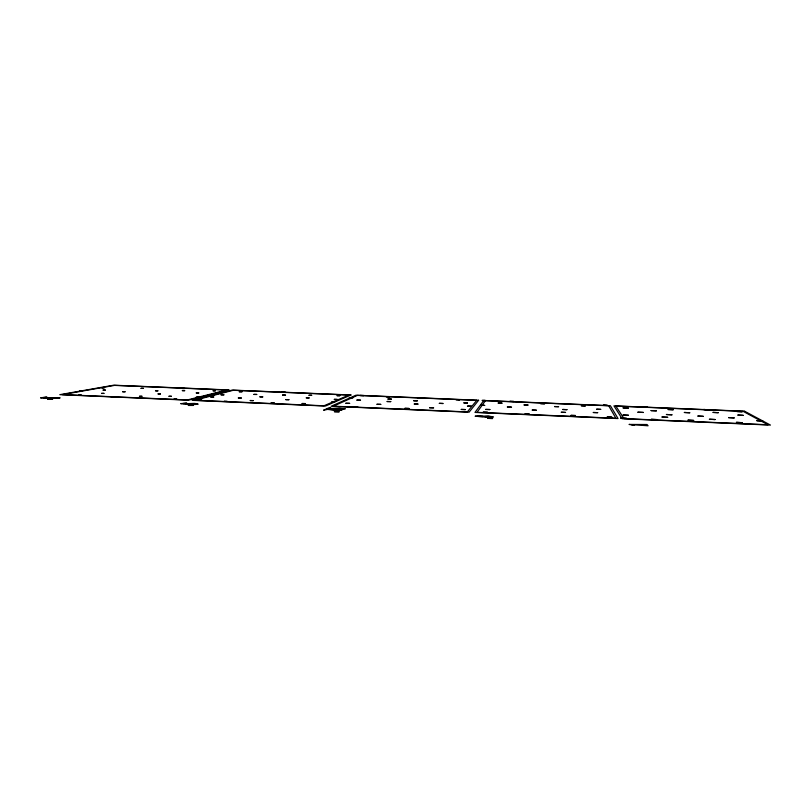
<?xml version="1.0" encoding="UTF-8"?>
<svg xmlns="http://www.w3.org/2000/svg" width="811" height="811" viewBox="0 0 811 811"><rect width="100%" height="100%" fill="white"/><g stroke="black" fill="none" stroke-linecap="round" stroke-linejoin="round"><path stroke-width="1.22" d="M196.414 404L196.272 404.06A7.917 0.75 0.6 0 1 195.978 404.131L191.903 404.284A15.348 1.45 0.6 0 1 191.224 404.253L189.247 403.848A7.907 0.75 0.6 0 1 189.541 403.766L193.606 403.625A15.703 1.51 0.6 0 1 194.275 403.645L196.465 403.908M527.971 405.054L523.896 404.902L527.971 405.034M418.03 398.089L421.69 398.191L418.101 398.13M413.722 400.735L417.483 400.837L413.792 400.786M507.382 406.95L511.559 407.132L507.402 406.99M600.687 409.403L596.521 409.21L600.708 409.362M492.53 418.588L487.746 418.385M259.885 396.812L262.936 396.883L259.956 396.863M253.204 400.644L250.052 400.543L253.214 400.593M487.746 418.273L492.581 418.435M471.343 406.23L467.46 406.068L471.373 406.189M363.683 395.575L360.125 395.494L363.713 395.545M339.079 411.836L334.304 411.674L339.099 411.724M352.927 397.735L349.237 397.633L352.957 397.704M188.355 405.378L193.251 405.368M193.241 405.449L188.365 405.459M241.972 391.764L239.093 391.723L241.992 391.733M122.694 391.733L125.269 391.754L122.714 391.764M47.606 399.306L52.654 399.235L47.626 399.367M334.304 399.347L337.346 399.448L334.325 399.387M339.799 395.717L336.93 395.646L339.819 395.677M221.038 394.775L224.079 394.815L221.058 394.815M210.748 396.944L213.871 396.984L210.759 396.984M101.497 393.386L104.143 393.406L101.537 393.436M302.118 403.513L305.321 403.584L302.128 403.554M198.736 397.228L196.15 397.187L198.746 397.177M196.333 392.94L198.766 392.95M196.262 392.889L198.736 392.909M79.508 391.186L82.124 391.226L79.59 391.237M171.395 396.315L168.8 396.295L171.395 396.285M182.353 390.608L184.807 390.659L182.384 390.638M282.623 395.008L285.573 395.069L282.623 395.048M282.269 391.987L285.127 392.078L282.299 392.027M139.472 396.295L142.128 396.315L139.482 396.336M141.073 388.368L143.506 388.357M141.063 388.327L143.476 388.388M187.858 403.645L194.032 403.422A21.603 2.078 0.6 0 1 195.046 403.462L198.198 404.111A10.705 1.014 0.6 0 1 197.874 404.202L194.964 404.496A5.596 0.527 0.6 0 1 193.038 404.507L180.721 403.645L186.794 403.128L183.154 403.493A8.749 0.831 0.6 0 0 182.931 403.543L188.03 404.071L187.382 403.908A6.133 0.588 0.6 0 1 187.919 403.645M632.256 425.177L634.557 425.197L631.84 424.569L648.111 425.795L647.066 424.518L629.042 424.437A6.478 0.659 2.9 0 1 632.418 425.187M328.11 409.2L326.002 409.109L323.559 410.204L327.674 409.403A30.646 3.001 1.4 0 0 333.534 410.031A51.904 4.988 1.5 0 0 337.417 410.315L341.857 410.376A44.686 4.308 1.4 0 1 334.882 409.89A41.148 3.984 1.5 0 1 328.161 409.2M491.527 416.793L491.527 416.813A11.983 1.216 2.1 0 1 491.476 416.915L488.425 417.118A19.2 1.926 2.2 0 1 487.624 417.077L484.937 416.702A11.81 1.206 2.2 0 1 484.988 416.53L488.06 416.327A19.758 2.038 2.2 0 1 488.861 416.367L491.527 416.793M607.287 416.935L611.818 417.178L607.287 416.935M718.252 412.667L712.879 412.404L718.252 412.698M489.885 409.525L485.607 409.413L489.885 409.555M715.079 419.53L709.331 419.236L715.079 419.561M487.543 412.302L483.123 412.14L487.523 412.282M597.646 412.657L593.317 412.495L597.646 412.657M345.111 408.805L338.886 409.342L343.175 408.785L339.87 408.409A5.647 0.558 1.3 0 0 339.16 408.379L335.237 409.119L326.803 408.754L328.911 407.811L330.797 407.892L329.134 408.632L337.984 408.146L345.111 408.805M475.307 416.236L487.816 417.32L493.402 417.026A16.007 1.632 2.1 0 0 493.483 416.874L488.516 416.124L475.398 416.094A15.409 1.571 2.2 0 0 475.307 416.236M708.926 409.768L703.705 409.504L708.834 409.819M703.289 416.337L697.713 416.053L703.289 416.367M693.689 420.433L687.89 420.128L693.689 420.463M357.681 406.95L353.596 406.848L357.681 406.95M575.465 415.536L570.995 415.374L575.465 415.536M465.311 409.585L461.266 409.433L465.311 409.585M689.745 412.769L684.362 412.464L689.745 412.769M566.95 409.646L562.702 409.474L566.95 409.667M565.531 412.424L561.171 412.241L565.52 412.444M671.934 414.806L666.429 414.502L671.934 414.806M673.16 409.748L667.919 409.484L673.15 409.768M59.933 397.887L51.772 398.454L57.895 397.917L55.239 397.643A5.799 0.507 0 0 0 54.56 397.613L48.498 398.252L40.55 397.907L45.244 397.076L47.018 397.157L43.318 397.806L59.913 397.907M667.676 417.31L662.029 417.016L667.676 417.31M554.552 406.554L558.576 406.686L554.552 406.554M439.319 403.361L443.151 403.503L439.349 403.341M657.052 419.601L651.294 419.328L657.052 419.601M433.581 407.832L429.556 407.7L433.581 407.832M544.556 403.787L540.562 403.604L544.556 403.787M656.373 410.842L651.071 410.599L656.373 410.842M536.324 410.204L532.067 410.072L536.304 410.224M485.414 400.695L477.061 412.333L615.914 418.263L608.676 405.784L485.414 400.695C477.567 400.462 486.113 399.914 485.414 400.664M483.792 400.472L474.972 412.434L618.053 418.557L610.369 405.703L483.792 400.472M529.411 414.178L524.981 414.026L529.411 414.178M762.715 421.041L756.896 420.716L762.715 421.041M478.602 400.259L469.113 412.181L331.081 406.281L355.988 395.2L478.602 400.259M643.305 412.444L637.912 412.201L643.305 412.444M647.431 407.031L642.332 406.798L647.421 407.051M417.969 404.111L414.107 404.02L417.949 404.071M476.746 400.34L467.318 411.917L333.351 406.189L357.357 395.413L476.746 400.34M409.008 408.491L404.953 408.339L409.008 408.491M626.437 418.324L620.729 418.05L626.437 418.324M628.464 415.262L622.939 415.029L628.434 415.293M742.247 422.673L736.337 422.338L742.227 422.703M628.261 408.105L623.091 407.842L628.261 408.105M513.698 401.475L509.774 401.344L513.687 401.455M743.221 415.364L737.706 415.06L743.2 415.384M285.807 399.62L288.909 399.691L285.807 399.62M742.146 411.775L736.824 411.491L742.146 411.775M734.188 417.908L728.531 417.594L734.188 417.908M390.75 401.607L386.928 401.506L390.75 401.597M501.989 403.128L497.984 403.006L501.989 403.118M274.169 402.895L270.955 402.854L274.169 402.885M391.449 399.124L387.739 399.032L391.429 399.144M389.696 396.761L386.077 396.67L389.685 396.772M380.764 404.395L376.811 404.294L380.764 404.385M477.344 416.185L477.314 416.205A9.894 1.004 2.2 0 0 477.253 416.357L482.89 416.56A9.844 1.004 2.1 0 0 482.971 416.388L477.405 416.144M607.348 405.338L603.343 405.125L607.348 405.328M484.664 405.419L480.558 405.277L484.674 405.399M256.732 394.45L253.752 394.41L256.722 394.46M360.51 400.198L356.718 400.107L360.52 400.178M585.299 405.936L581.244 405.764L585.309 405.916M467.481 402.986L463.699 402.864L467.46 402.996M349.642 403.361L345.709 403.27L349.612 403.381M241.323 398.029L238.231 397.948L241.303 397.988M227.262 401.415L224.018 401.364L227.232 401.425M459.584 399.823L455.944 399.651L459.594 399.803M334.568 402.205L331.435 402.134L334.548 402.226M113.56 396.66L110.894 396.66L113.54 396.67M105.318 390.05L102.896 390.071L105.298 390.061M201.625 399.772L198.391 399.722L201.594 399.782M215.341 390.831L212.918 390.76L215.29 390.79M104.173 387.8L101.75 387.81L104.153 387.81M309.123 397.937L306.132 397.836L309.133 397.917M81.333 395.17L78.616 395.16L81.323 395.139M311.647 395.302L308.798 395.271L311.647 395.271M176.666 398.921L174.01 398.84L176.646 398.931M350.96 394.998L325.434 406.037L192.187 400.34L232.128 390.091L350.96 394.998M348.963 395.058L323.954 405.784L194.63 400.259L233.264 390.284L348.963 395.058M184.523 388.52L182.14 388.459L184.502 388.53M160.416 393.974L157.881 393.903L160.426 393.943M157.861 390.841L155.469 390.841L157.861 390.811M228.884 389.959L188.547 400.188L59.791 394.673L113.621 385.205L228.884 389.959M226.756 390.02L187.361 399.945L62.386 394.602L114.533 385.387L226.756 390.02M744.62 411.238L613.937 405.845L622.098 418.729L770.45 425.076L744.62 411.238M743.089 411.329L615.833 406.078L623.994 418.618L767.956 424.771L743.089 411.329"/></g></svg>
